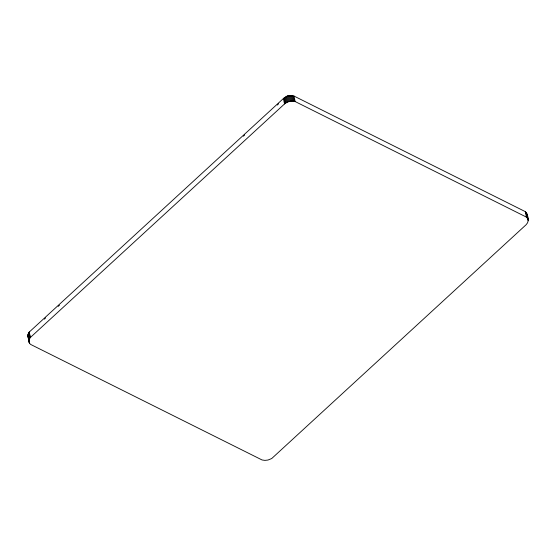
<?xml version="1.0" encoding="UTF-8"?>
<svg xmlns="http://www.w3.org/2000/svg" width="556" height="556" viewBox="0 0 556 556"><rect width="100%" height="100%" fill="white"/><g stroke="black" fill="none" stroke-linecap="round" stroke-linejoin="round"><path stroke-width="0.83" d="M29.051 342.19L27.8 335.386L29.266 332.036L283.428 98.502C286.27 96 290.406 95.111 294.048 96.077L525.337 211.648C528.117 214.991 529.833 221.385 526.143 224.7L271.696 458.547L267.964 460.048L264.913 460.375L262.057 459.972L30.559 344.386C28.335 342.746 28.467 339.348 30.351 337.492L284.505 103.965C287.348 101.463 291.49 100.566 295.132 101.539L526.421 217.111L527.776 218.772L528.2 220.739M526.852 216.659L527.116 215.283M44.306 319.144L45.571 317.983M58.213 306.363L59.478 305.202M243.389 136.185L244.668 135.011M277.284 105.028L278.563 103.854M285.596 97.39L287.515 95.625L289.064 96.396M28.224 337.36L28.578 337.958M27.828 336.067L27.974 336.727M526.949 213.942L528.172 220.065M526.699 213.309L527.776 218.772M527.039 215.971L527.658 219.092M526.344 212.712L527.422 218.167M525.886 212.156L526.97 217.611M525.337 211.648L526.421 217.111M294.048 96.077L295.132 101.539M293.172 95.868L294.256 101.331M292.254 95.743L293.332 101.199M291.302 95.688L292.386 101.15M290.336 95.715L291.42 101.178M289.363 95.82L290.447 101.282M288.397 96L289.481 101.463M287.452 96.257L288.536 101.713M286.535 96.584L287.619 102.04M285.666 96.973L286.75 102.436M284.853 97.432L285.93 102.895M284.102 97.939L285.186 103.402M283.428 98.502L284.505 103.965M29.266 332.036L30.351 337.492M29.12 332.217L30.205 337.68M28.766 332.669L29.85 338.131M28.37 333.329L29.447 338.792M28.071 334.01L29.148 339.473M27.883 334.698L28.961 340.161M29.037 340.3L29.656 343.42M27.8 335.386L29.301 342.823"/></g></svg>
